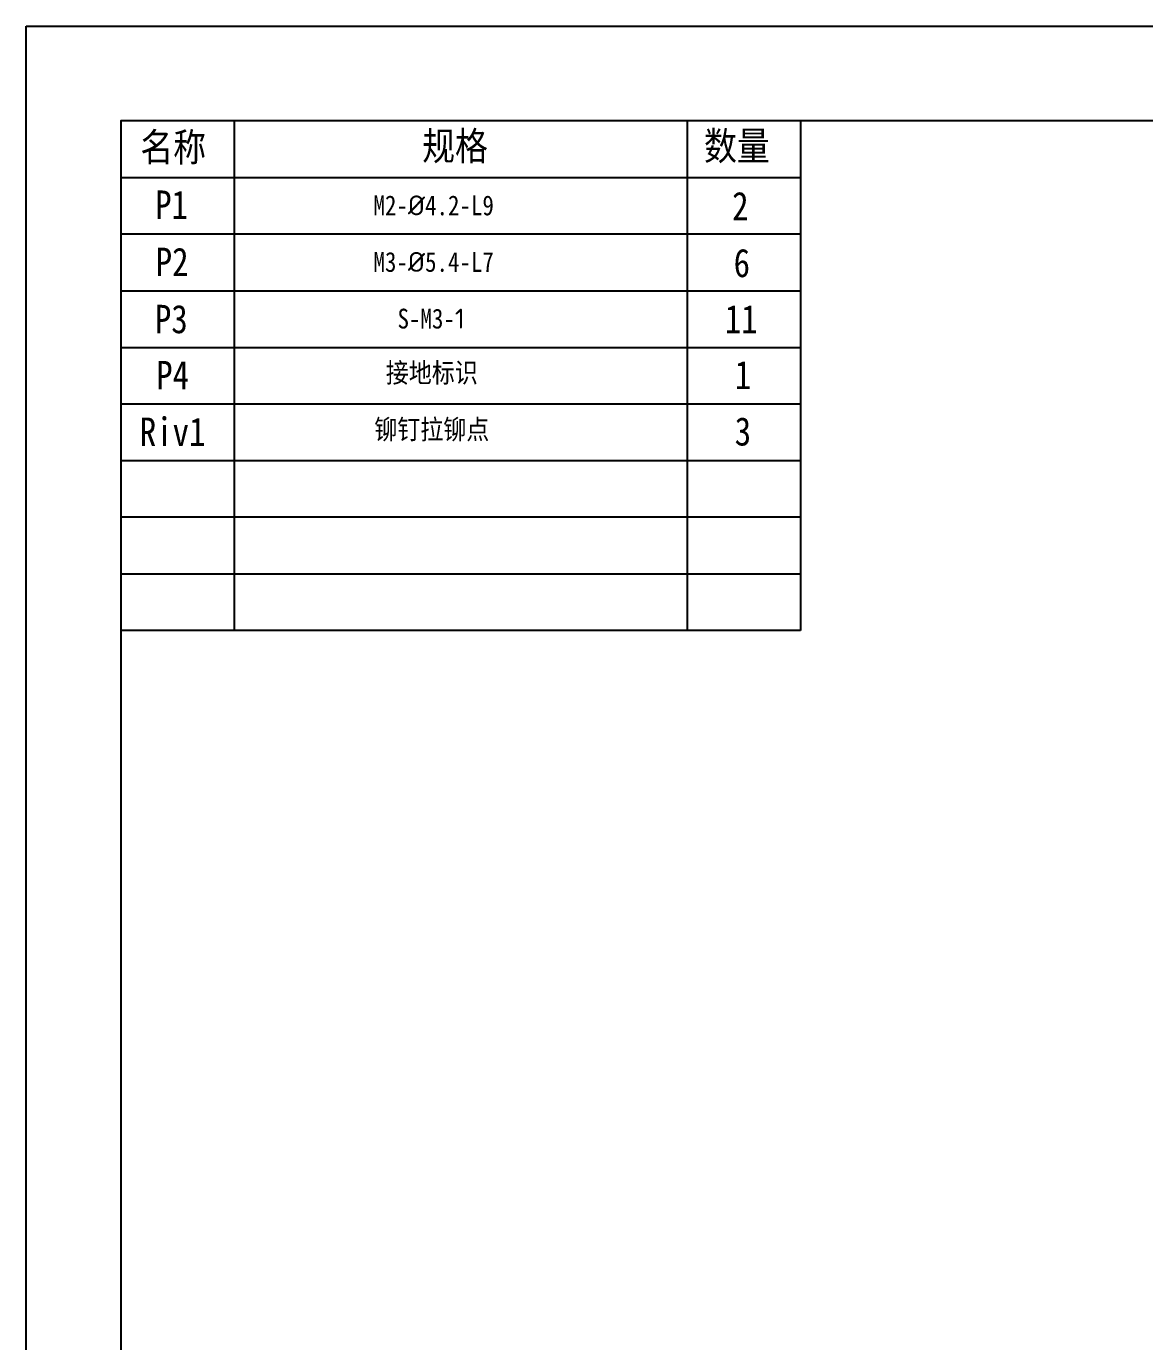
# Model space of a CAD drawing. Header units: millimetres. Extents: x 0 to 8948, y -1340 to 1100.
# Drawn here: x 1723.3 to 2019.4, y 751.7 to 1100 of the extents above; entities that cross this region are included whole.
import ezdxf

# ---------------------------------------------------------------- set-up
doc = ezdxf.new("R2010")
doc.units = ezdxf.units.MM
doc.header["$LTSCALE"] = 85.25
doc.layers.get('0').update_dxf_attribs({"linetype": 'CONTINUOUS'})
doc.styles.get("Standard").update_dxf_attribs({"font": 'txt', "width": 0.85})

msp = doc.modelspace()

# ---------------------------------------------------------------- linework, layer by layer
at = {"color": 7, "linetype": 'Continuous'}
for p, q in [((1723.341, 0), (1723.341, 1100)), ((1723.341, 1100), (3273.341, 1100))]:
    msp.add_line(p, q, dxfattribs=at)
msp.add_line((1748.341, 1075), (1748.341, 955))
at = {"color": 7, "true_color": 0xffffff}
for p, q in [((1778.341, 1075), (1778.341, 1030)), ((1898.341, 1075), (1898.341, 1030)), ((1928.341, 1075), (1928.341, 1030)), ((1778.341, 1030), (1778.341, 940)), ((1898.341, 1030), (1898.341, 940)), ((1928.341, 1030), (1928.341, 940))]:
    msp.add_line(p, q, dxfattribs=at)
at = {"color": 7, "linetype": 'Continuous'}
msp.add_lwpolyline([(1748.341, 25), (3248.341, 25), (3248.341, 1075), (1748.341, 1075)], close=True, dxfattribs=at)
at = {"color": 7, "true_color": 0xffffff}
for points in [[(1928.341, 1075), (1748.341, 1075)], [(1748.341, 1060), (1928.341, 1060)], [(1928.341, 1045), (1748.341, 1045)], [(1748.341, 1030), (1928.341, 1030)], [(1748.341, 1015), (1928.341, 1015)], [(1928.341, 1000), (1748.341, 1000)], [(1748.341, 985), (1928.341, 985)], [(1928.341, 970), (1748.341, 970)], [(1748.341, 955), (1928.341, 955)], [(1928.341, 940), (1748.341, 940)]]:
    msp.add_lwpolyline(points, dxfattribs=at)

# ---------------------------------------------------------------- texts
at = {"lineweight": -3, "char_height": 7.5163, "width": 32.26492, "attachment_point": 5}
for s, insert in [('{\\fSimSun|b0|i0|c134|p54;名称}', (1762.234, 1067.583)), ('{\\fSimSun|b0|i0|c134|p54;规格}', (1836.841, 1067.892)), ('{\\fSimSun|b0|i0|c134|p54;数量}', (1911.474, 1067.913)), ('{\\fSimSun|b0|i0|c134|p54;P1}', (1761.803, 1052.778)), ('{\\fSimSun|b0|i0|c134|p54;2}', (1912.38, 1052.425)), ('{\\fSimSun|b0|i0|c134|p54;P2}', (1761.944, 1037.644)), ('{\\fSimSun|b0|i0|c134|p54;6}', (1912.78, 1037.292)), ('{\\fSimSun|b0|i0|c134|p54;P3}', (1761.732, 1022.439)), ('{\\fSimSun|b0|i0|c134|p54;11}', (1912.589, 1022.473)), ('{\\fSimSun|b0|i0|c134|p54;P4}', (1762.075, 1007.664)), ('{\\fSimSun|b0|i0|c134|p54;1}', (1913.064, 1007.693)), ('{\\fSimSun|b0|i0|c134|p54;Riv1}', (1762.075, 992.664)), ('{\\fSimSun|b0|i0|c134|p54;3}', (1913.064, 992.693))]:
    msp.add_mtext(s, dxfattribs=dict(at, insert=insert))
at = {"char_height": 5.25, "width": 100.18624, "attachment_point": 5}
for s, insert in [('{\\fSimSun|b0|i0|c134|p54;M2-\\fISOCPEUR|b0|i0|c0|p34;\\W1;%%C\\fSimSun|b0|i0|c134|p54;\\W0.85;4.2-L9}', (1831.196, 1052.547)), ('{\\fSimSun|b0|i0|c134|p54;M3-\\fISOCPEUR|b0|i0|c0|p34;\\W1;%%C\\fSimSun|b0|i0|c134|p54;\\W0.85;5.4-L7}', (1831.188, 1037.577)), ('{\\fSimSun|b0|i0|c134|p54;S-M3-\\fISOCPEUR|b0|i0|c0|p34;\\W1;1}', (1830.529, 1022.566)), ('{\\fSimSun|b0|i0|c134|p54;接地标识}', (1830.697, 1007.997)), ('{\\fSimSun|b0|i0|c134|p54;铆钉拉铆点}', (1830.697, 992.997))]:
    msp.add_mtext(s, dxfattribs=dict(at, insert=insert))

doc.saveas('drawing.dxf')
